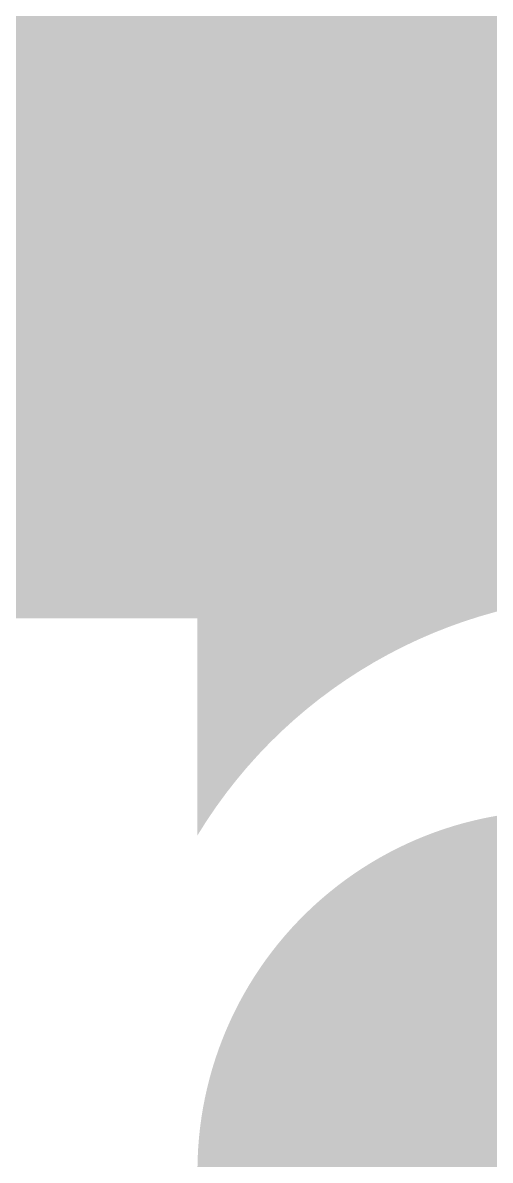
# Model space of a CAD drawing. Header units: inches. Extents: x -350577 to -266477, y -437959 to -377535.
# Drawn here: x -267133.296 to -267131.386, y -437934.566 to -437929.921 of the extents above; entities that cross this region are included whole.
import ezdxf

# ---------------------------------------------------------------- set-up
doc = ezdxf.new("R2010")
doc.units = ezdxf.units.IN
doc.header["$MEASUREMENT"] = 0
doc.layers.add('title', color=7, linetype='Continuous', lineweight=15)
doc.layers.add('TITLE (itatec)', color=7, linetype='Continuous', lineweight=20)

# ---------------------------------------------------------------- blocks, each defined once
blk = doc.blocks.new('Griin')
at = {"layer": 'TITLE (itatec)'}
h = blk.add_hatch(color=167, dxfattribs=at)
edge = h.paths.add_edge_path()
edge.add_line((-24.88906918388111, 11.45015594259397), (-24.12278735967851, 11.45015594259383))
edge.add_line((-24.12278735967851, 11.45015594259383), (-24.12278735967848, 10.56324865846429))
edge.add_arc((-22.37892712128273, 9.505380684334606), 2.039640454037653, 87.60529857160901, 148.7579826236781, ccw=False)
edge.add_line((-22.29370429970112, 11.54323991706601), (-22.29370429970126, 10.6207889721247))
edge.add_arc((-22.65065372222315, 9.19255045685634), 1.472167839186376, 75.96791762333062, 179.6094435164323)
edge.add_line((-24.12278735967848, 9.202585406145873), (-24.12278735967848, 5.933250799524304))
edge.add_line((-24.12278735967848, 5.933250799524302), (-22.96125427946745, 5.933250799524245))
edge.add_arc((-22.96125427946737, 6.588057245747502), 0.6548064462232546, 269.9999999999926, 343.9389715639264)
edge.add_arc((-48.43605496411175, 13.92221325972172), 27.16433896491683, 343.9389715639225, 345.6376598344838)
edge.add_line((-22.12069903590654, 7.184012181334881), (-22.12069903590654, 12.30730064440412))
edge.add_arc((-22.55228147840108, 12.30730064440377), 0.4315824424945411, 4.69290921440018e-11, 54.21433606377787)
edge.add_arc((-21.35666370455227, 13.96594015585888), 1.613065911160248, 219.7097456826801, 234.2143360636755, ccw=False)
edge.add_arc((-22.53254705608947, 12.98936507057402), 0.08453702572121809, 163.7863274335623, 219.7097456829239, ccw=False)
edge.add_arc((-22.5635443808232, 12.99837864772823), 0.05225578172778481, 106.64243157205331, 163.7863274331603, ccw=False)
edge.add_line((-22.57851033191417, 13.04844547339079), (-20.60863540770947, 13.04844547339079))
edge.add_arc((-20.60863540770959, 13.00502769206724), 0.04341778132354257, -20.18126994784302, 89.99999999984061, ccw=False)
edge.add_arc((-20.8308501527392, 13.08670433283826), 0.2801675786966544, 325.216367154967, 339.8187300523037, ccw=False)
edge.add_arc((-20.53738188908925, 12.35452677848994), 0.5758445520716108, 96.31734880868356, 179.9999999999857)
edge.add_line((-21.11322644116086, 12.35452677849008), (-21.11322644116086, 7.02299918814373))
edge.add_arc((-19.72020477229943, 7.065487337713398), 1.393669477591924, 181.7470203269198, 210.1160035966928)
edge.add_arc((-20.16936265735931, 6.815093949824567), 0.8795511061166005, 210.6874992769262, 244.4211483538095)
edge.add_arc((-21.47927693727897, 7.164742454347044), 1.47365161128399, 309.1385460365441, 359.2806307120026)
edge.add_line((-20.00574147557475, 7.14624071010431), (-20.00574147557444, 12.86882879747137))
edge.add_arc((-20.80502566989405, 12.86882879747128), 0.7992841943196076, 6.366806107899523e-12, 34.81990058406263)
edge.add_arc((-21.20326799856123, 12.59183798096296), 1.284383013914338, 34.81990058406483, 56.2820080771945)
edge.add_arc((-20.45646103648194, 13.71086637490974), 0.06095901883019499, 187.467523962582, 236.2820080770128, ccw=False)
edge.add_arc((-20.47911914179095, 13.7078964433068), 0.03810709921892561, 119.46002294695191, 187.4675239630029, ccw=False)
edge.add_line((-20.49786082922483, 13.74107625890321), (-18.33840971123868, 13.74107625890329))
edge.add_arc((-18.36706898684214, 13.70294388438804), 0.0477014891202157, -55.87493791962697, 53.072453090420424, ccw=False)
edge.add_arc((-17.20209256195675, 11.89355131359805), 2.1043045034395, 122.7448467856469, 136.2634674238065)
edge.add_arc((-17.85789037083434, 12.83403559175953), 1.006022575520735, 149.2539736513153, 178.018035065968)
edge.add_line((-18.8633111062947, 12.86882879747165), (-18.8633111062947, 7.057190534432566))
edge.add_arc((-17.60900986087714, 7.526798377121525), 1.339329362095465, 200.5257982207062, 297.6084193866769)
edge.add_line((-16.98832947145453, 6.33997109636107), (-16.98865368938812, 9.351218586114756))
edge.add_arc((-17.37621576854776, 9.36707463449533), 0.3878862970933528, 357.6572055654614, 449.9999999999948)
edge.add_line((-17.37621576854772, 9.754960931588686), (-17.78265760642736, 9.736644515681379))
edge.add_line((-17.78265760642736, 9.736644515681379), (-17.79173338719602, 9.97697048925352))
edge.add_line((-17.79173338719602, 9.97697048925352), (-16.25729996731917, 10.27515874116077))
edge.add_line((-16.25729996731917, 10.27515874116077), (-16.17438748940694, 9.320418634266817))
edge.add_arc((-14.59035820309445, 8.438731548901595), 1.81287641509163, 54.76693717352691, 150.8992351917223, ccw=False)
edge.add_arc((-14.121342454948, 9.192566943560601), 0.9280039997092963, 23.629735377708982, 51.56754687119508, ccw=False)
edge.add_arc((-15.24201104781355, 8.627510855770831), 2.182273252506791, 13.873883111852479, 25.428172922688816, ccw=False)
edge.add_line((-13.12340369084842, 9.150788426109758), (-13.12340369084842, 14.8863268013496))
edge.add_line((-13.12340369084842, 14.8863268013496), (-28.00352053809246, 14.8863268013496))
edge.add_arc((-28.67872366858876, 9.939028401317367), 4.993161395988865, 50.66285971304387, 82.22833589256561, ccw=False)
edge.add_line((-25.51364674678021, 13.80088660759947), (-25.51364674678021, 12.55484949555827))
edge.add_arc((-28.31485899566079, 10.24217481602075), 3.632527252017871, 19.42335895556232, 39.54300557364121, ccw=False)

msp = doc.modelspace()

# ---------------------------------------------------------------- block references
at = {"layer": 'title'}
msp.add_blockref('Griin', (-267108.4595536318, -437943.8024764248), dxfattribs=at)

doc.saveas('drawing.dxf')
